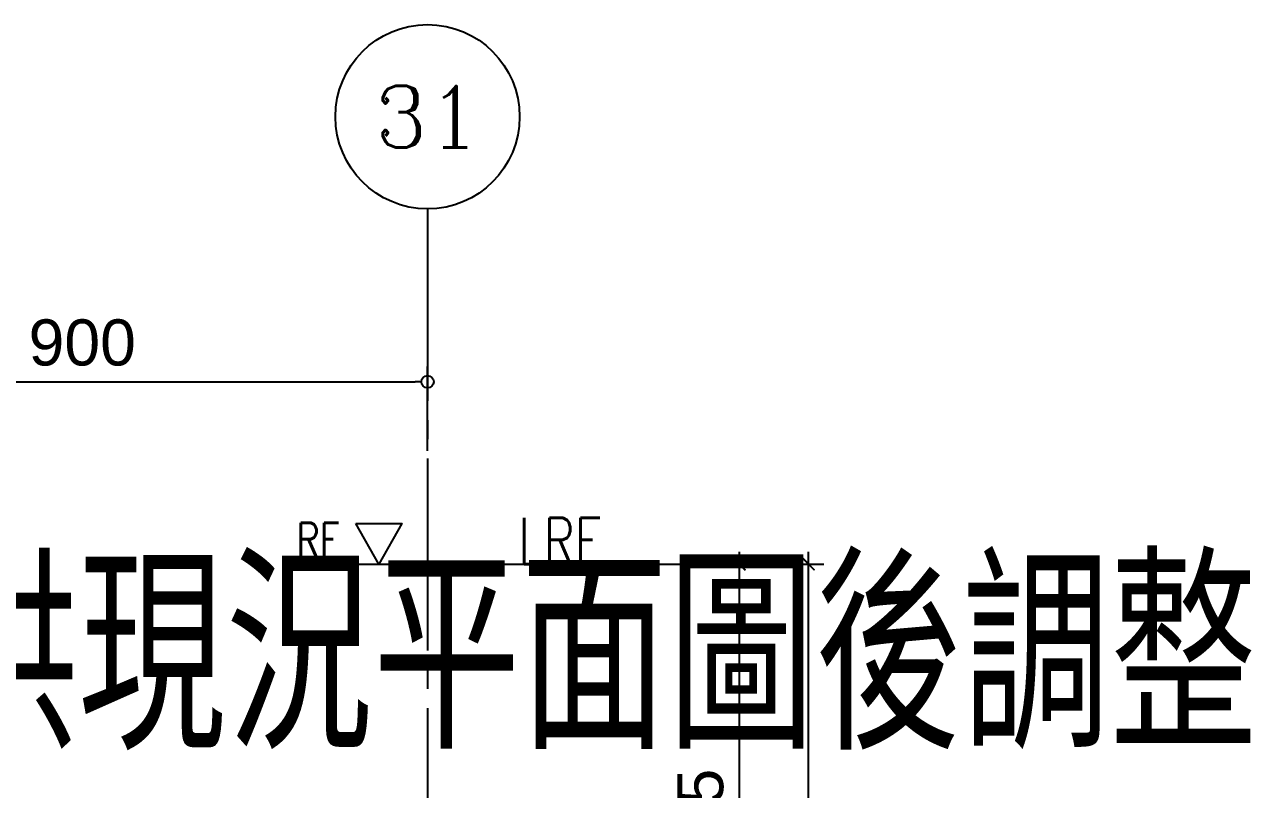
# Model space of a CAD drawing. Extents: x -18489 to 195597, y -1599 to 112111.
# Drawn here: x 25635 to 27234, y 28625 to 29621 of the extents above; entities that cross this region are included whole.
import ezdxf
from ezdxf.enums import TextEntityAlignment as Align
from ezdxf.xclip import XClip

# ---------------------------------------------------------------- set-up
doc = ezdxf.new("R2010")
doc.units = 0
doc.header["$LTSCALE"] = 100
doc.header["$XCLIPFRAME"] = 2
doc.linetypes.add('188K-SM-07-F10-MECH-CR PIPE-Y2257103$0$X-S-FAB_SL ALL$0$COL-CEN-LIN', pattern=[3.25, 2.5, -0.25, 0.25, -0.25])
for name, color, linetype in [('188K-SM-07-F10-MECH-CR PIPE-Y2257103$0$X-S-FAB_SL ALL$0$0-MC', 12, 'Continuous'), ('188K-SM-07-F10-MECH-CR PIPE-Y2257103$0$X-S-FAB_SL ALL$0$0-NC', 3, 'Continuous'), ('188K-SM-07-F10-MECH-CR PIPE-Y2257103$0$X-S-FAB_SL ALL$0$A-BLOCK', 7, 'Continuous'), ('188K-SM-07-F10-MECH-CR PIPE-Y2257103$0$X-S-FAB_SL ALL$0$A_LEVEL', 4, 'Continuous'), ('188K-SM-07-F10-MECH-CR PIPE-Y2257103$0$X-S-FAB_SL ALL$0$A_LEVEL_MARK', 2, 'Continuous'), ('188K-SM-07-F10-MECH-CR PIPE-Y2257103$0$X-S-FAB_SL ALL$0$ASP_1', 1, 'Continuous'), ('188K-SM-07-F10-MECH-CR PIPE-Y2257103$0$X-S-FAB_SL ALL$0$CCL', 15, '188K-SM-07-F10-MECH-CR PIPE-Y2257103$0$X-S-FAB_SL ALL$0$COL-CEN-LIN'), ('188K-SM-07-F10-MECH-CR PIPE-Y2257103$0$X-S-FAB_SL ALL$0$DIM', 15, 'Continuous'), ('188K-SM-07-F10-MECH-CR PIPE-Y2257103$0$X-S-FAB_SL ALL$0$TXT-C', 3, 'Continuous'), ('X-N-FAB-L10$0$4', 8, 'Continuous')]:
    doc.layers.add(name, color=color, linetype=linetype)
doc.styles.add('188K-SM-07-F10-MECH-CR PIPE-Y2257103$0$X-S-FAB_SL ALL$0$CHINA', font='simplex.shx', dxfattribs={"width": 0.75, "bigfont": 'chineset.shx'})
doc.styles.add('188K-SM-07-F10-MECH-CR PIPE-Y2257103$0$X-S-FAB_SL ALL$0$Chineset', font='simplex.shx', dxfattribs={"width": 0.75, "bigfont": 'chineset.shx'})
doc.styles.add('188K-SM-07-F10-MECH-CR PIPE-Y2257103$0$X-S-FAB_SL ALL$0$COL-NUM', font='romanc')
doc.styles.add('188K-SM-07-F10-MECH-CR PIPE-Y2257103$0$X-S-FAB_SL ALL$0$DIM', font='', dxfattribs={"width": 0.8})
doc.styles.add('188K-SM-07-F10-MECH-CR PIPE-Y2257103$0$X-S-FAB_SL ALL$0$Gen-Text', font='arial.ttf', dxfattribs={"height": 2.5})
doc.styles.add('X-N-FAB-L10$0$CHINA', font='simplex.shx', dxfattribs={"width": 0.75, "bigfont": 'chineset.shx'})
doc.styles.get('188K-SM-07-F10-MECH-CR PIPE-Y2257103$0$X-S-FAB_SL ALL$0$DIM').set_extended_font_data('MingLiU')
doc.dimstyles.new('188K-SM-07-F10-MECH-CR PIPE-Y2257103$0$X-S-FAB_SL ALL$0$CIRL', dxfattribs={"dimtxt": 50, "dimasz": 25, "dimexe": 16, "dimexo": 0, "dimgap": 6, "dimtad": 1, "dimdsep": 46, "dimtxsty": '188K-SM-07-F10-MECH-CR PIPE-Y2257103$0$X-S-FAB_SL ALL$0$DIM', "dimblk": '188K-SM-07-F10-MECH-CR PIPE-Y2257103$0$X-S-FAB_SL ALL$0$_DotBlank', "dimcen": 10, "dimdle": 16, "dimclrd": 256, "dimclre": 256, "dimclrt": 6, "dimadec": 0, "dimazin": 0, "dimtfac": 1, "dimtix": 1, "dimtmove": 2, "dimatfit": 3, "dimldrblk": '188K-SM-07-F10-MECH-CR PIPE-Y2257103$0$X-S-FAB_SL ALL$0$ARROW', "dimfxl": 1, "dimtolj": 1, "dimtzin": 0, "dimarcsym": 0})

# ---------------------------------------------------------------- blocks, each defined once
blk = doc.blocks.new('188K-SM-07-F10-MECH-CR PIPE-Y2257103$0$X-S-FAB_SL ALL$0$cn-y')
at = {"layer": '188K-SM-07-F10-MECH-CR PIPE-Y2257103$0$X-S-FAB_SL ALL$0$0-MC'}
blk.add_circle((-50, 0), 50, dxfattribs=at)
at = {"layer": '188K-SM-07-F10-MECH-CR PIPE-Y2257103$0$X-S-FAB_SL ALL$0$0-NC', "style": '188K-SM-07-F10-MECH-CR PIPE-Y2257103$0$X-S-FAB_SL ALL$0$COL-NUM'}
blk.add_attdef('GRID-Y', text='', height=50, dxfattribs=at).set_placement((-50, 0), align=Align.MIDDLE_CENTER)
blk = doc.blocks.new('188K-SM-07-F10-MECH-CR PIPE-Y2257103$0$X-S-FAB_SL ALL$0$_DotBlank')
at = {"color": 0, "linetype": 'ByBlock', "lineweight": -2}
blk.add_line((-0.5, 0), (-1, 0), dxfattribs=at)
blk.add_circle((0, 0), 0.5, dxfattribs=at)
blk = doc.blocks.new('*D1893')
at = {"layer": '188K-SM-07-F10-MECH-CR PIPE-Y2257103$0$X-S-FAB_SL ALL$0$DIM', "lineweight": -2, "transparency": 16777216}
for p, q in [((20786.5, -76069.9), (20786.5, -75959.9)), ((21686.5, -76069.9), (21686.5, -75959.9)), ((20802.5, -75979.9), (21670.5, -75979.9))]:
    blk.add_line(p, q, dxfattribs=at)
at = {"layer": 'DefPoints', "color": 0, "transparency": 16777216}
for p in [(21686.5, -75979.9), (20786.5, -76069.9), (21686.5, -76069.9)]:
    blk.add_point(p, dxfattribs=at)
at = {"layer": '188K-SM-07-F10-MECH-CR PIPE-Y2257103$0$X-S-FAB_SL ALL$0$DIM', "lineweight": -2, "transparency": 16777216, "xscale": 16, "yscale": 16, "zscale": 16, "rotation": 180}
blk.add_blockref('188K-SM-07-F10-MECH-CR PIPE-Y2257103$0$X-S-FAB_SL ALL$0$_DotBlank', (20786.5, -75979.9), dxfattribs=at)
at = {"layer": '188K-SM-07-F10-MECH-CR PIPE-Y2257103$0$X-S-FAB_SL ALL$0$DIM', "lineweight": -2, "transparency": 16777216, "xscale": 16, "yscale": 16, "zscale": 16}
blk.add_blockref('188K-SM-07-F10-MECH-CR PIPE-Y2257103$0$X-S-FAB_SL ALL$0$_DotBlank', (21686.5, -75979.9), dxfattribs=at)
at = {"layer": '188K-SM-07-F10-MECH-CR PIPE-Y2257103$0$X-S-FAB_SL ALL$0$DIM', "color": 6, "transparency": 16777216, "insert": (21236.5, -75929.2), "char_height": 2.5, "attachment_point": 5, "style": '188K-SM-07-F10-MECH-CR PIPE-Y2257103$0$X-S-FAB_SL ALL$0$Gen-Text'}
blk.add_mtext('\\A1;{\\H24x;900}', dxfattribs=at)
blk = doc.blocks.new('188K-SM-07-F10-MECH-CR PIPE-Y2257103$0$X-S-FAB_SL ALL$0$ARROW')
at = {"color": 3}
blk.add_solid([(0, 0), (-2.4, -0.4), (-2.4, 0.4)], dxfattribs=at)
blk = doc.blocks.new('188K-SM-07-F10-MECH-CR PIPE-Y2257103$0$X-S-FAB_SL ALL$0$_ArchTick')
at = {"color": 0, "linetype": 'ByBlock', "const_width": 0.15}
blk.add_lwpolyline([(-0.5, -0.5), (0.5, 0.5)], dxfattribs=at)
blk = doc.blocks.new('*D1861')
at = {"layer": '188K-SM-07-F10-MECH-CR PIPE-Y2257103$0$X-S-FAB_SL ALL$0$DIM', "lineweight": -2, "transparency": 16777216}
for p, q in [((470, 1859), (470, 2633.5)), ((380, 2617.5), (490, 2617.5)), ((380, 1875), (490, 1875))]:
    blk.add_line(p, q, dxfattribs=at)
at = {"layer": 'DefPoints', "color": 0, "transparency": 16777216}
for p in [(380, 2617.5), (470, 2617.5), (380, 1875)]:
    blk.add_point(p, dxfattribs=at)
at = {"layer": '188K-SM-07-F10-MECH-CR PIPE-Y2257103$0$X-S-FAB_SL ALL$0$DIM', "lineweight": -2, "transparency": 16777216, "xscale": 16, "yscale": 16, "zscale": 16}
for p, rotation in [((470, 2617.5), 90), ((470, 1875), 270)]:
    blk.add_blockref('188K-SM-07-F10-MECH-CR PIPE-Y2257103$0$X-S-FAB_SL ALL$0$_ArchTick', p, dxfattribs=dict(at, rotation=rotation))
at = {"layer": '188K-SM-07-F10-MECH-CR PIPE-Y2257103$0$X-S-FAB_SL ALL$0$DIM', "color": 6, "transparency": 16777216, "insert": (419.4, 2246.2), "char_height": 2.5, "attachment_point": 5, "rotation": 90, "style": '188K-SM-07-F10-MECH-CR PIPE-Y2257103$0$X-S-FAB_SL ALL$0$Gen-Text'}
blk.add_mtext('\\A1;{\\H24x;742.5}', dxfattribs=at)
blk = doc.blocks.new('*D1862')
at = {"layer": '188K-SM-07-F10-MECH-CR PIPE-Y2257103$0$X-S-FAB_SL ALL$0$DIM', "lineweight": -2, "transparency": 16777216}
for p, q in [((560, 14), (560, 2633.5)), ((470, 2617.5), (580, 2617.5)), ((470, 30), (580, 30))]:
    blk.add_line(p, q, dxfattribs=at)
at = {"layer": 'DefPoints', "color": 0, "transparency": 16777216}
for p in [(470, 2617.5), (560, 2617.5), (470, 30)]:
    blk.add_point(p, dxfattribs=at)
at = {"layer": '188K-SM-07-F10-MECH-CR PIPE-Y2257103$0$X-S-FAB_SL ALL$0$DIM', "lineweight": -2, "transparency": 16777216, "xscale": 16, "yscale": 16, "zscale": 16}
for p, rotation in [((560, 2617.5), 90), ((560, 30), 270)]:
    blk.add_blockref('188K-SM-07-F10-MECH-CR PIPE-Y2257103$0$X-S-FAB_SL ALL$0$_ArchTick', p, dxfattribs=dict(at, rotation=rotation))
at = {"layer": '188K-SM-07-F10-MECH-CR PIPE-Y2257103$0$X-S-FAB_SL ALL$0$DIM', "color": 6, "transparency": 16777216, "insert": (498.5, 1323.8), "char_height": 2.5, "attachment_point": 5, "rotation": 90, "style": '188K-SM-07-F10-MECH-CR PIPE-Y2257103$0$X-S-FAB_SL ALL$0$Gen-Text'}
blk.add_mtext('\\A1;{\\fPMingLiU|b0|i0|c136|p18;\\H24x;建築高度\\fArial|b0|i0|c0|p34;2587.5}', dxfattribs=at)
blk = doc.blocks.new('188K-SM-07-F10-MECH-CR PIPE-Y2257103$0$X-S-FAB_SL ALL$0$level-mark2')
at = {"layer": '188K-SM-07-F10-MECH-CR PIPE-Y2257103$0$X-S-FAB_SL ALL$0$A_LEVEL_MARK'}
blk.add_lwpolyline([(0.171, 0.3), (-0.171, 0.3), (0, 0)], close=True, dxfattribs=at)
at = {"layer": '188K-SM-07-F10-MECH-CR PIPE-Y2257103$0$X-S-FAB_SL ALL$0$A_LEVEL', "style": '188K-SM-07-F10-MECH-CR PIPE-Y2257103$0$X-S-FAB_SL ALL$0$Chineset', "width": 0.75}
blk.add_attdef('HIG', (0.3, 0.05), '', height=0.25, dxfattribs=at)
blk = doc.blocks.new('X-N-FAB-L10')
at = {"layer": 'X-N-FAB-L10$0$4', "color": 6, "style": 'X-N-FAB-L10$0$CHINA', "width": 0.8}
blk.add_text('待美光提供現況平面圖後調整', height=240, dxfattribs=at).set_placement((25992.956, 28797.625), align=Align.MIDDLE_CENTER)
blk = doc.blocks.new('188K-SM-07-F10-MECH-CR PIPE-Y2257103$0$X-S-FAB_SL ALL$0$A$Ceb448ab1')
at = {"layer": '188K-SM-07-F10-MECH-CR PIPE-Y2257103$0$X-S-FAB_SL ALL$0$CCL'}
blk.add_line((26160, 3600), (26160, 0), dxfattribs=at)
at = {"layer": '188K-SM-07-F10-MECH-CR PIPE-Y2257103$0$X-S-FAB_SL ALL$0$A-BLOCK'}
ref = blk.add_blockref('188K-SM-07-F10-MECH-CR PIPE-Y2257103$0$X-S-FAB_SL ALL$0$cn-y', (26280, 3720), dxfattribs=dict(at, xscale=2.399999999999997, yscale=2.399999999999997, zscale=2.399999999999997))
ref.add_attrib('GRID-Y', '31', dxfattribs={"layer": '188K-SM-07-F10-MECH-CR PIPE-Y2257103$0$X-S-FAB_SL ALL$0$0-NC', "height": 80, "style": '188K-SM-07-F10-MECH-CR PIPE-Y2257103$0$X-S-FAB_SL ALL$0$COL-NUM'}).set_placement((26160, 3720), align=Align.MIDDLE_CENTER)
at = {"layer": '188K-SM-07-F10-MECH-CR PIPE-Y2257103$0$X-S-FAB_SL ALL$0$DIM'}
dim = blk.add_linear_dim(base=(26160, 3375), p1=(25260, 3285), p2=(26160, 3285), text='{\\H24x;<>}', dimstyle='188K-SM-07-F10-MECH-CR PIPE-Y2257103$0$X-S-FAB_SL ALL$0$CIRL', override={"dimtxt": 60, "dimasz": 16, "dimexe": 20, "dimgap": 20, "dimtxsty": '188K-SM-07-F10-MECH-CR PIPE-Y2257103$0$X-S-FAB_SL ALL$0$Gen-Text'}, dxfattribs=at)
dim.commit()
dim.dimension.update_dxf_attribs({"geometry": '*D1893', "text_midpoint": (25710, 3425.634), "insert": (4473.521, 79354.854)})
blk = doc.blocks.new('188K-SM-07-F10-MECH-CR PIPE-Y2257103$0$X-S-FAB_SL ALL$0$A$C4d4bc2cd')
at = {"layer": '188K-SM-07-F10-MECH-CR PIPE-Y2257103$0$X-S-FAB_SL ALL$0$DIM'}
blk.add_line((-70, 2617.5), (470, 2617.5), dxfattribs=at)
at = {"layer": '188K-SM-07-F10-MECH-CR PIPE-Y2257103$0$X-S-FAB_SL ALL$0$A-BLOCK'}
ref = blk.add_blockref('188K-SM-07-F10-MECH-CR PIPE-Y2257103$0$X-S-FAB_SL ALL$0$level-mark2', (0, 2617.5), dxfattribs=dict(at, xscale=-175.4102818917223, yscale=175.4102818917223, zscale=175.4102818917223))
ref.add_attrib('HIG', 'RF', (-107.266, 2626.271), dxfattribs={"layer": '188K-SM-07-F10-MECH-CR PIPE-Y2257103$0$X-S-FAB_SL ALL$0$A_LEVEL', "height": 45, "style": '188K-SM-07-F10-MECH-CR PIPE-Y2257103$0$X-S-FAB_SL ALL$0$Chineset', "width": 0.75})
at = {"layer": '188K-SM-07-F10-MECH-CR PIPE-Y2257103$0$X-S-FAB_SL ALL$0$TXT-C', "insert": (290, 2617.5), "char_height": 60, "attachment_point": 9, "line_spacing_factor": 0.6, "style": '188K-SM-07-F10-MECH-CR PIPE-Y2257103$0$X-S-FAB_SL ALL$0$CHINA'}
blk.add_mtext_dynamic_manual_height_columns('LRF', width=536.00518, gutter_width=175, heights=[0], dxfattribs=at)
at = {"layer": '188K-SM-07-F10-MECH-CR PIPE-Y2257103$0$X-S-FAB_SL ALL$0$DIM'}
for base, p1, p2, text, picture, middle in [((470, 2617.5), (380, 1875), (380, 2617.5), '{\\H24x;<>}', '*D1861', (419.366, 2246.25)), ((560, 2617.5), (470, 30), (470, 2617.5), '{\\fPMingLiU|b0|i0|c136|p18;\\H24x;建築高度\\fArial|b0|i0|c0|p34;<>}', '*D1862', (498.532, 1323.75))]:
    dim = blk.add_linear_dim(base=base, p1=p1, p2=p2, angle=90, text=text, dimstyle='188K-SM-07-F10-MECH-CR PIPE-Y2257103$0$X-S-FAB_SL ALL$0$CIRL', override={"dimtxt": 60, "dimasz": 16, "dimexe": 20, "dimgap": 20, "dimtxsty": '188K-SM-07-F10-MECH-CR PIPE-Y2257103$0$X-S-FAB_SL ALL$0$Gen-Text', "dimblk1": '188K-SM-07-F10-MECH-CR PIPE-Y2257103$0$X-S-FAB_SL ALL$0$_ArchTick', "dimblk2": '188K-SM-07-F10-MECH-CR PIPE-Y2257103$0$X-S-FAB_SL ALL$0$_ArchTick', "dimsah": 1}, dxfattribs=at)
    dim.commit()
    dim.dimension.update_dxf_attribs({"geometry": picture, "text_midpoint": middle})
blk = doc.blocks.new('188K-SM-07-F10-MECH-CR PIPE-Y2257103$0$X-S-FAB_SL ALL')
at = {"layer": '188K-SM-07-F10-MECH-CR PIPE-Y2257103$0$X-S-FAB_SL ALL$0$ASP_1'}
blk.add_blockref('188K-SM-07-F10-MECH-CR PIPE-Y2257103$0$X-S-FAB_SL ALL$0$A$C4d4bc2cd', (21622.83, -73033.977), dxfattribs=at)
at = {"layer": '188K-SM-07-F10-MECH-CR PIPE-Y2257103$0$X-S-FAB_SL ALL$0$CCL'}
blk.add_blockref('188K-SM-07-F10-MECH-CR PIPE-Y2257103$0$X-S-FAB_SL ALL$0$A$Ceb448ab1', (-4473.521, -73553.977), dxfattribs=at)
blk = doc.blocks.new('188K-SM-07-F10-MECH-CR PIPE-Y2257103')
ref = blk.add_blockref('188K-SM-07-F10-MECH-CR PIPE-Y2257103$0$X-S-FAB_SL ALL', (4473.521, 99334.763))
XClip(ref).set_block_clipping_path([(-7553.4648570136, -75341.9369645483), (24026.2025623869, -67725.7696244382)])

msp = doc.modelspace()

# ---------------------------------------------------------------- block references
msp.add_blockref('188K-SM-07-F10-MECH-CR PIPE-Y2257103', (0, 0))

# ---------------------------------------------------------------- next in the draw order: block references
msp.add_blockref('X-N-FAB-L10', (0, 0))

doc.saveas('drawing.dxf')
